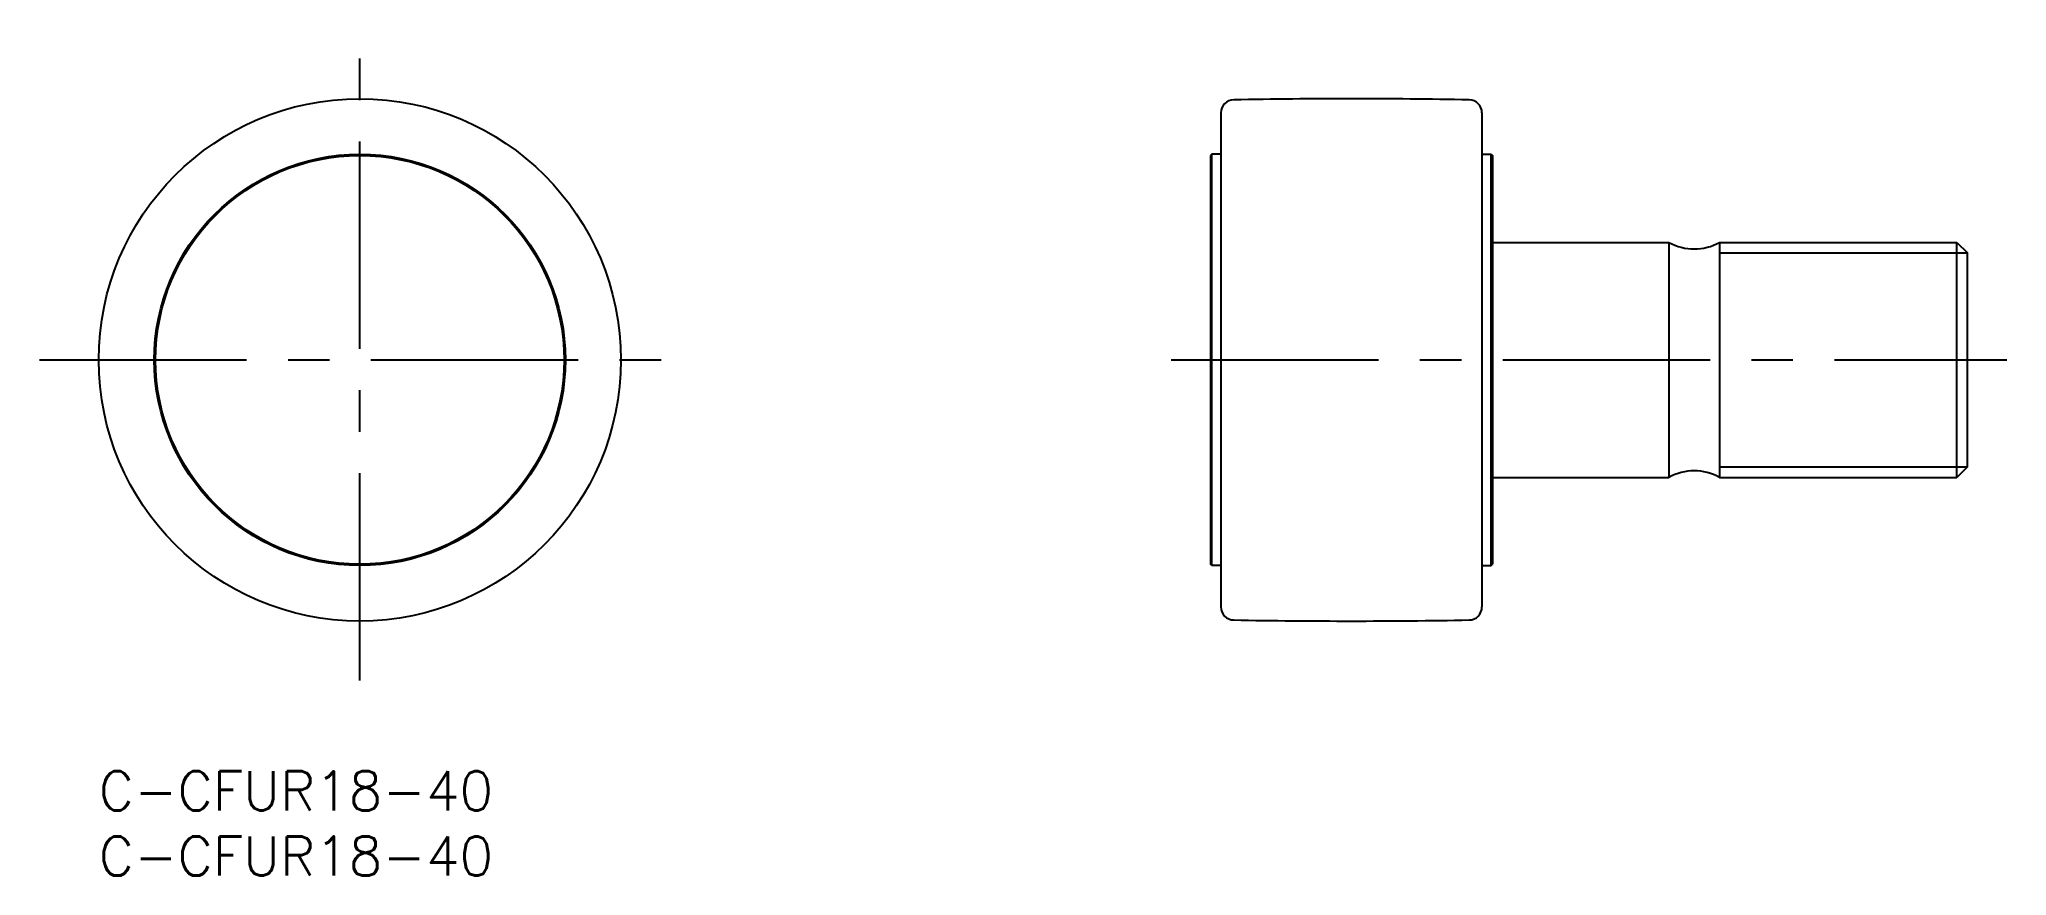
# Model space of a CAD drawing. Extents: x -5 to 146, y -8 to 56.
import ezdxf

# ---------------------------------------------------------------- set-up
doc = ezdxf.new("R2010")
doc.units = 0
doc.header["$LTSCALE"] = 0.5
doc.linetypes.add('CENTER', pattern=[50.8, 31.75, -6.35, 6.35, -6.35])
for name, color, linetype in [('MSM_CENTER', 1, 'CENTER'), ('MSM_CONTINUOUS', 7, 'CONTINUOUS'), ('MSM_NARROW', 5, 'CONTINUOUS'), ('MSM_PART_NUMBER', 7, 'CONTINUOUS')]:
    doc.layers.add(name, color=color, linetype=linetype)
doc.styles.get("Standard").update_dxf_attribs({"font": 'txt.shx', "height": 3, "bigfont": 'bigfont.shx'})

# ---------------------------------------------------------------- blocks, each defined once
blk = doc.blocks.new('*U17')
at = {"layer": 'MSM_PART_NUMBER'}
blk.add_text('C-CFUR18-40', height=3, dxfattribs=at).set_placement((0, -3))
blk = doc.blocks.new('*U18')
at = {"layer": 'MSM_PART_NUMBER'}
blk.add_text('C-CFUR18-40', height=3, dxfattribs=at).set_placement((0, -8))

msp = doc.modelspace()

# ---------------------------------------------------------------- linework, layer by layer
at = {"layer": 'MSM_CENTER'}
for p, q in [((20, 6.95), (20, 56.05)), ((-4.55, 31.5), (44.55, 31.5)), ((82.17, 31.5), (146.17, 31.5))]:
    msp.add_line(p, q, dxfattribs=at)
at = {"layer": 'MSM_CONTINUOUS'}
for p, q in [((85.97, 50.42), (85.97, 12.58)), ((105.97, 50.42), (105.97, 12.58)), ((85.27, 47.25), (85.17, 47.15)), ((85.17, 47.15), (85.17, 15.85)), ((85.27, 15.75), (85.27, 47.25)), ((85.97, 47.25), (85.27, 47.25)), ((105.97, 47.25), (106.67, 47.25)), ((106.67, 47.25), (106.77, 47.15)), ((106.67, 15.75), (106.67, 47.25)), ((106.77, 47.15), (106.77, 15.85)), ((106.77, 40.5), (120.29, 40.5)), ((120.29, 40.5), (120.29, 22.5)), ((124.17, 40.5), (124.17, 22.5)), ((124.17, 40.5), (142.35, 40.5)), ((142.35, 22.5), (142.35, 40.5)), ((142.35, 40.5), (143.17, 39.69)), ((143.17, 23.31), (143.17, 39.69)), ((143.17, 23.31), (142.35, 22.5)), ((106.77, 22.5), (120.29, 22.5)), ((124.17, 22.5), (142.35, 22.5)), ((85.27, 15.75), (85.17, 15.85)), ((85.97, 15.75), (85.27, 15.75)), ((105.97, 15.75), (106.67, 15.75)), ((106.67, 15.75), (106.77, 15.85))]:
    msp.add_line(p, q, dxfattribs=at)
for radius in [20, 15.75, 15.65]:
    msp.add_circle((20, 31.5), radius, dxfattribs=at)
for centre, radius, start, end in [((86.97, 50.42), 1, 91.0334, 180), ((95.97, -448.5), 500, 88.9666, 91.0334), ((104.97, 50.42), 1, 0, 88.9666), ((122.23, 44), 4, 241.045, 298.955), ((122.23, 19), 4, 61.045, 118.955), ((86.97, 12.58), 1, 180, 268.9666), ((104.97, 12.58), 1, 271.0334, 0), ((95.97, 511.5), 500, 268.9666, 271.0334)]:
    msp.add_arc(centre, radius, start, end, dxfattribs=at)
at = {"layer": 'MSM_NARROW'}
for p, q in [((124.17, 39.69), (143.17, 39.69)), ((124.17, 23.31), (143.17, 23.31))]:
    msp.add_line(p, q, dxfattribs=at)

# ---------------------------------------------------------------- block references
at = {"layer": 'MSM_CONTINUOUS'}
for name in ['*U17', '*U18']:
    msp.add_blockref(name, (0, 0), dxfattribs=at)

doc.saveas('drawing.dxf')
